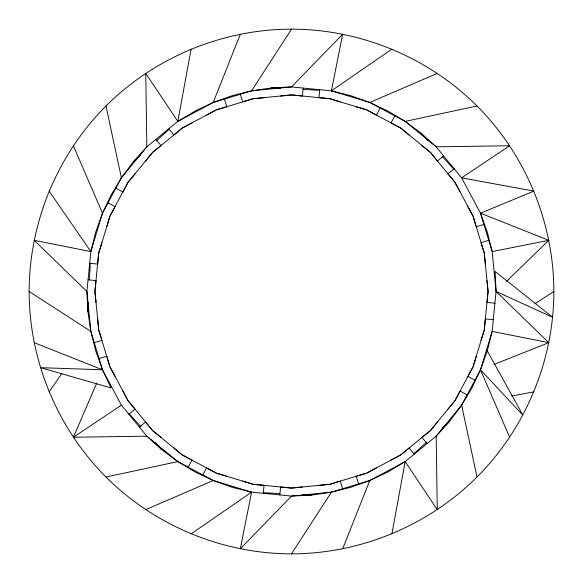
<?xml version="1.0" encoding="UTF-8"?>
<svg xmlns="http://www.w3.org/2000/svg" width="583" height="583" viewBox="0 0 583 583"><rect width="100%" height="100%" fill="white"/><g stroke="black" fill="none" stroke-linecap="round" stroke-linejoin="round"><path stroke-width="0.87" d="M29.15 291.5C29.172 222.684 57.345 154.663 105.989 105.989C154.663 57.345 222.684 29.172 291.5 29.15C360.316 29.172 428.337 57.345 477.011 105.989C525.655 154.663 553.828 222.684 553.85 291.5C553.828 360.316 525.655 428.337 477.011 477.011C428.337 525.655 360.316 553.828 291.5 553.85C222.684 553.828 154.663 525.655 105.989 477.011C57.345 428.337 29.172 360.316 29.15 291.5L90.846 331.414L102.491 369.79L111.069 387.943L40.446 367.654L102.491 369.79L121.395 405.163L146.836 436.164L161.71 449.646L177.837 461.605L195.057 471.931L213.21 480.509L232.114 487.279L251.586 492.154L291.5 496.082L311.555 495.098L331.414 492.154L350.886 487.279L369.79 480.509L387.943 471.931L405.163 461.605L436.164 436.164L449.646 421.29L461.605 405.163L471.931 387.943L480.509 369.79L487.279 350.886L492.154 331.414L496.082 291.5L495.098 271.445L552.589 317.218L496.082 291.5L492.154 251.586L487.279 232.114L480.509 213.21L461.605 177.837L436.164 146.836L421.29 133.354L405.163 121.395L387.943 111.069L369.79 102.491L350.886 95.721L331.414 90.846L291.5 86.918L271.445 87.902L251.586 90.846L232.114 95.721L213.21 102.491L195.057 111.069L177.837 121.395L146.836 146.836L133.354 161.71L121.395 177.837L111.069 195.057L102.491 213.21L95.721 232.114L90.846 251.586L86.918 291.5L87.902 311.555L90.846 331.414L95.721 350.886L102.491 369.79L34.193 342.68M87.902 311.555L88.346 302.468M89.461 279.753L90.263 263.399M98.629 253.539L94.934 291.5L98.716 329.847L109.896 366.722L128.063 400.703L152.506 430.494L182.297 454.937L216.278 473.105L253.153 484.284L291.5 488.066L329.847 484.284L366.722 473.105L400.703 454.937L430.494 430.494L454.937 400.703L473.105 366.722L484.284 329.847L488.066 291.5L484.284 253.153L473.105 216.278L454.937 182.297L430.494 152.506L400.703 128.063L366.722 109.896L329.847 98.716L291.5 94.934L253.153 98.716L216.278 109.896L182.297 128.063L152.506 152.506L128.063 182.297L109.896 216.278L98.716 253.153L97.674 264.063L89.695 263.276M484.371 329.461L485.326 318.937L493.305 319.724M263.276 493.305L264.063 485.326L253.539 484.371M303.189 88.069L302.402 96.049L291.894 94.927M279.811 494.931L280.598 486.951L291.106 488.073M319.724 89.695L318.937 97.674L329.461 98.629M94.927 291.106L96.049 280.598L88.069 279.811M488.073 291.894L486.951 302.402L494.931 303.189M506.503 281.392L548.807 240.32L492.154 251.586L480.509 213.21L533.882 191.1L461.605 177.837L509.637 145.743L436.164 146.836L405.163 121.395L369.79 102.491L331.414 90.846L342.68 34.193L291.5 86.918L251.586 90.846L213.21 102.491L177.837 121.395L191.1 49.118M391.9 533.882L405.163 461.605L369.79 480.509L331.414 492.154L291.5 496.082L240.32 548.807L251.586 492.154L213.21 480.509L177.837 461.605L146.836 436.164L73.363 437.257L96.734 383.118M106.755 226.78L109.742 216.636M473.258 366.364L476.245 356.22M90.846 331.414L86.918 291.5L34.193 240.32L90.846 251.586L102.491 213.21L121.395 177.837L146.836 146.836L145.743 73.363L177.837 121.395M98.782 252.767L101.93 242.674M481.07 340.326L484.218 330.233M213.21 102.491L240.32 34.193M342.68 548.807L369.79 480.509M127.837 182.617L122.933 191.982L115.857 188.2M455.163 400.383L460.067 391.018L467.143 394.8M188.2 467.143L191.982 460.067L182.617 455.163M380.152 108.023L376.37 115.099L367.093 110.041M202.848 474.977L206.63 467.901L215.907 472.959M394.8 115.857L391.018 122.933L400.383 127.837M405.163 461.605L437.257 509.637L436.164 436.164L461.605 405.163L480.509 369.79L492.154 331.414L548.807 342.68L496.082 291.5M110.041 215.907L115.099 206.63L108.023 202.848M472.959 367.093L467.901 376.37L474.977 380.152M251.586 90.846L291.5 29.15M291.5 553.85L331.414 492.154M49.118 391.9L62.002 373.229M145.582 161.003L152.221 152.782M430.779 430.218L437.418 421.997M128.275 181.962L135.045 173.851M447.955 409.149L454.725 401.038M133.354 161.71L140.765 154.991M156.273 140.94L169.077 129.339M413.923 453.661L426.727 442.06M442.235 428.009L449.646 421.29M181.962 128.275L173.851 135.045L168.757 128.843M401.038 454.725L409.149 447.955L414.243 454.157M128.843 414.243L135.045 409.149L128.275 401.038M443.612 155.916L437.418 161.003L430.779 152.782M139.388 427.084L145.582 421.997L152.221 430.218M454.157 168.757L447.955 173.851L454.725 181.962M152.782 152.221L161.003 145.582L155.916 139.388M430.218 430.779L421.997 437.418L427.084 443.612M331.414 90.846L391.9 49.118M191.1 533.882L251.586 492.154M73.363 437.257L121.395 405.163M534.808 303.816L553.85 291.5M206.63 115.099L215.907 110.041M367.093 472.959L376.37 467.901M182.617 127.837L191.982 122.933M391.018 460.067L400.383 455.163M369.79 102.491L437.257 73.363M145.743 509.637L213.21 480.509M494.005 364.433L548.807 342.68M252.767 98.782L242.674 101.93L240.349 94.257M330.233 484.218L340.326 481.07L342.651 488.743M94.257 342.651L101.93 340.326L98.782 330.233M483.919 224.448L476.245 226.78L473.258 216.636M99.081 358.552L106.755 356.22L109.742 366.364M488.743 240.349L481.07 242.674L484.218 252.767M216.636 109.742L226.78 106.755L224.448 99.081M366.364 473.258L356.22 476.245L358.552 483.919M405.163 121.395L477.011 105.989M105.989 477.011L177.837 461.605M511.575 395.988L533.882 391.9M280.598 96.049L291.106 94.927M291.894 488.073L302.402 486.951M253.539 98.629L264.063 97.674M318.937 485.326L329.461 484.371M271.445 87.902L280.532 88.346M303.247 89.461L319.601 90.263M263.399 492.737L279.753 493.539M302.468 494.654L311.555 495.098M356.22 106.755L366.364 109.742M216.636 473.258L226.78 476.245M330.233 98.782L340.326 101.93M242.674 481.07L252.767 484.218M480.509 213.21L548.807 240.32M421.997 145.582L430.218 152.221M152.782 430.779L161.003 437.418M401.038 128.275L409.149 135.045M173.851 447.955L181.962 454.725M421.29 133.354L428.009 140.765M442.06 156.273L453.661 169.077M129.339 413.923L140.94 426.727M154.991 442.235L161.71 449.646M49.118 191.1L90.846 251.586M487.279 350.886L522.871 415.169L480.509 369.79L509.637 437.257M467.901 206.63L472.959 215.907M110.041 367.093L115.099 376.37M455.163 182.617L460.067 191.982M122.933 391.018L127.837 400.383M73.363 145.743L102.491 213.21M461.605 405.163L477.011 477.011M105.989 105.989L121.395 177.837M486.951 280.598L488.073 291.106M94.927 291.894L96.049 302.402M484.371 253.539L485.326 264.063M97.674 318.937L98.629 329.461"/></g></svg>
